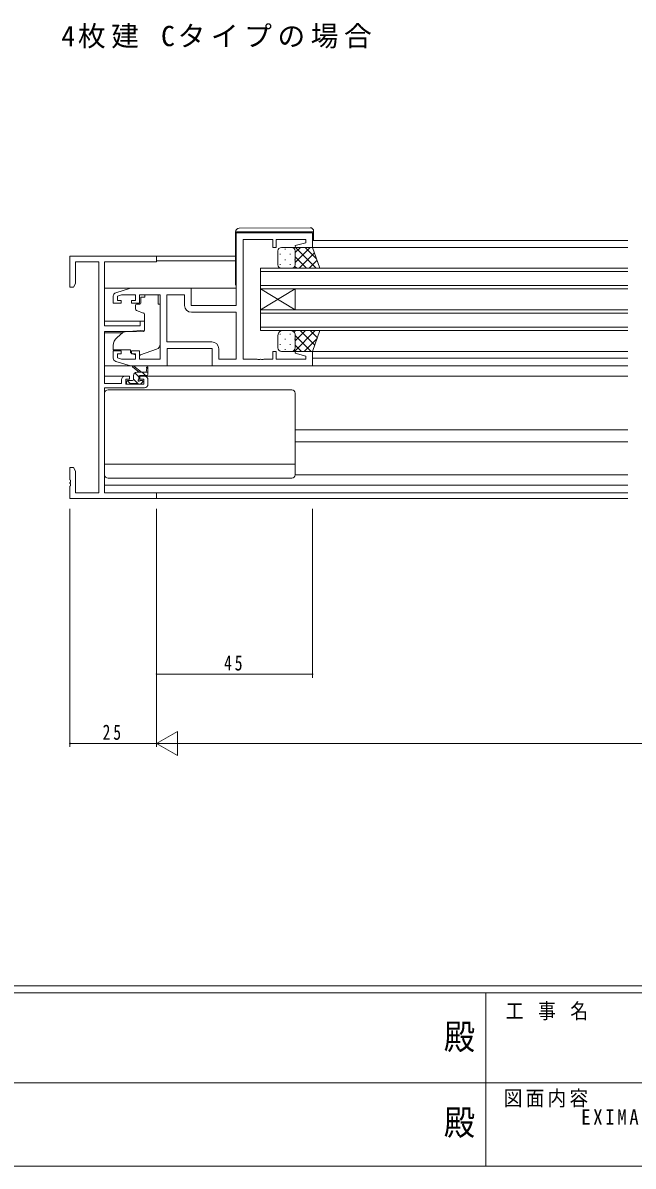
# Model space of a CAD drawing. Units: millimetres, scale not verified. Extents: x -567 to 567, y -403 to 403.
# Drawn here: x -146.3 to 29.8, y -403 to -73 of the extents above; entities that cross this region are included whole.
import ezdxf
from ezdxf.enums import TextEntityAlignment as Align

# ---------------------------------------------------------------- set-up
doc = ezdxf.new("R2010")
doc.units = ezdxf.units.MM
doc.header["$LTSCALE"] = 2
for name, color, linetype, lineweight in [('0-1_YKK_ZWAK', 7, 'Continuous', 18), ('0-3_YKK_11', 7, 'Continuous', 18), ('0-4_YKK_12', 2, 'Continuous', 18), ('0-5_YKK_13', 4, 'Continuous', 18), ('0-6_YKK_D', 6, 'Continuous', 18)]:
    doc.layers.add(name, color=color, linetype=linetype, lineweight=lineweight)
doc.layers.add('0-2_USER1', color=7, linetype='Continuous')
doc.styles.add('ＭＳ ゴシック', font='')
doc.styles.get('ＭＳ ゴシック').set_extended_font_data('MS Gothic')

msp = doc.modelspace()

# ---------------------------------------------------------------- linework, layer by layer
at = {"layer": '0-1_YKK_ZWAK'}
for p, q in [((537.274, -350.982), (-562.726, -350.982)), ((483.274, -352.982), (-562.726, -352.982)), ((-12.726, -352.982), (-12.726, -402.982)), ((-194.726, -378.981), (-10.726, -378.981)), ((-10.726, -378.981), (173.274, -378.981)), ((-562.726, -402.982), (483.274, -402.982))]:
    msp.add_line(p, q, dxfattribs=at)
at = {"layer": '0-3_YKK_11'}
for p, q in [((-84.726, -133.585), (-84.726, -154.585)), ((-62.726, -133.585), (-84.726, -133.585)), ((-82.726, -170.055), (-82.726, -135.515)), ((-82.726, -135.515), (-74.226, -135.515)), ((-107.726, -140.285), (-132.726, -140.285)), ((-132.726, -140.285), (-132.726, -149.285)), ((-107.726, -141.915), (-107.726, -140.285)), ((-131.096, -141.915), (-124.356, -141.915)), ((-124.356, -141.915), (-124.356, -208.655)), ((-122.726, -141.915), (-107.726, -141.915)), ((-122.726, -160.385), (-122.726, -141.915)), ((-115.226, -149.585), (-119.513, -150.871)), ((-117.831, -151.515), (-113.826, -151.515)), ((-97.726, -149.585), (-115.226, -149.585)), ((-112.626, -151.515), (-106.726, -151.515)), ((-106.726, -151.515), (-106.726, -170.055)), ((-104.796, -151.515), (-104.796, -165.055)), ((-104.796, -151.515), (-104.796, -165.055)), ((-97.726, -154.585), (-97.726, -149.585)), ((-84.726, -154.585), (-97.726, -154.585)), ((-84.726, -156.515), (-97.656, -156.515)), ((-84.726, -170.055), (-84.726, -156.515)), ((-112.426, -160.385), (-122.726, -160.385)), ((-115.726, -162.085), (-111.226, -161.691)), ((-111.226, -159.085), (-112.426, -159.085)), ((-112.426, -159.085), (-112.426, -160.385)), ((-111.226, -161.691), (-111.226, -159.085)), ((-122.726, -162.085), (-115.726, -162.085)), ((-122.726, -177.085), (-122.726, -162.085)), ((-104.796, -165.055), (-91.796, -165.055)), ((-119.513, -170.699), (-115.226, -171.985)), ((-113.826, -170.055), (-117.831, -170.055)), ((-106.726, -170.055), (-112.626, -170.055)), ((-78.684, -170.055), (-82.726, -170.055)), ((-74.226, -170.055), (-76.768, -170.055)), ((-115.226, -171.985), (-104.726, -171.985)), ((-91.726, -171.985), (-62.726, -171.985)), ((-117.826, -177.085), (-122.726, -177.085)), ((-117.826, -175.985), (-117.826, -177.085)), ((-116.626, -177.285), (-116.626, -175.785)), ((-111.426, -177.285), (-116.626, -177.285)), ((-111.226, -174.985), (-112.526, -174.985)), ((-112.526, -174.985), (-112.526, -175.785)), ((-112.526, -175.785), (-111.426, -175.785)), ((-111.426, -175.785), (-111.426, -177.285)), ((-110.226, -177.285), (-110.226, -175.985)), ((-122.726, -178.285), (-111.226, -178.285)), ((-122.726, -208.655), (-122.726, -178.285)), ((-132.726, -201.285), (-132.726, -204.827)), ((-131.096, -208.655), (-131.096, -202.376)), ((-124.356, -208.655), (-131.096, -208.655)), ((-107.726, -208.655), (-122.726, -208.655)), ((-107.726, -210.285), (-107.726, -208.655))]:
    msp.add_line(p, q, dxfattribs=at)
for points in [[(-74.226, -135.515), (-74.226, -137.785), (-73.226, -137.785), (-73.226, -135.515), (-64.656, -135.515), (-64.656, -136.432), (-67.755, -137.263), (-67.686, -137.785), (-62.726, -137.785), (-62.726, -133.585)], [(-132.726, -149.285), (-131.726, -149.285), (-131.096, -148.194), (-131.096, -141.915)], [(-120.226, -151.829), (-120.226, -153.885), (-117.926, -153.885), (-117.926, -153.085), (-119.026, -153.085), (-119.026, -151.873), (-117.831, -151.515)], [(-113.826, -151.515), (-113.826, -153.085), (-114.926, -153.085), (-114.926, -153.885), (-112.626, -153.885), (-112.626, -151.515)], [(-99.656, -154.515), (-99.656, -151.515), (-104.796, -151.515)], [(-117.831, -170.055), (-119.026, -169.696), (-119.026, -168.485), (-117.926, -168.485), (-117.926, -167.685), (-120.226, -167.685), (-120.226, -169.741)], [(-112.626, -170.055), (-112.626, -167.685), (-114.926, -167.685), (-114.926, -168.485), (-113.826, -168.485), (-113.826, -170.055)], [(-104.726, -171.985), (-104.726, -166.985), (-91.726, -166.985), (-91.726, -171.985)], [(-89.796, -167.055), (-89.796, -170.055), (-84.726, -170.055)], [(-62.726, -171.985), (-62.726, -167.785), (-67.686, -167.785), (-67.755, -168.307), (-64.656, -169.138), (-64.656, -170.055), (-73.226, -170.055), (-73.226, -167.785), (-74.226, -167.785), (-74.226, -170.055)], [(-76.768, -170.055), (-76.951, -170.175), (-77.501, -170.175), (-77.684, -170.055), (-77.768, -170.055), (-77.951, -170.175), (-78.501, -170.175), (-78.684, -170.055)], [(-116.626, -175.785), (-115.526, -175.785), (-115.526, -174.985), (-116.826, -174.985)], [(-131.096, -202.376), (-131.726, -201.285), (-132.726, -201.285)], [(-132.726, -204.827), (-132.606, -205.01), (-132.606, -205.56), (-132.726, -205.743), (-132.726, -205.827), (-132.606, -206.01), (-132.606, -206.56), (-132.726, -206.743)], [(-132.726, -206.743), (-132.726, -210.285), (-107.726, -210.285)]]:
    msp.add_lwpolyline(points, dxfattribs=at)
for centre, radius, start, end in [((-119.226, -151.829), 1, 106.69926, 180.00004), ((-97.656, -154.515), 2, 180.00001, 269.99999), ((-91.796, -167.055), 2, 0.00001, 89.99999), ((-119.226, -169.741), 1, 179.99996, 253.30074), ((-116.826, -175.985), 1, 90.00001, 179.99999), ((-111.226, -175.985), 1, 0.00001, 89.99999), ((-111.226, -177.285), 1, 270.00001, 359.99999)]:
    msp.add_arc(centre, radius, start, end, dxfattribs=at)
at = {"layer": '0-4_YKK_12'}
for p, q in [((-63.815, -137.785), (28.274, -137.785)), ((-62.726, -135.784), (28.274, -135.785)), ((-108.026, -140.285), (-84.926, -140.285)), ((-107.726, -141.685), (-84.926, -141.685)), ((-77.726, -143.785), (-77.726, -149.785)), ((28.274, -143.785), (-77.726, -143.785)), ((-77.726, -144.785), (28.274, -144.785)), ((-122.726, -149.585), (-115.153, -149.585)), ((-98.226, -149.585), (-84.726, -149.585)), ((28.274, -148.785), (-77.726, -148.785)), ((-77.726, -149.785), (-77.726, -155.785)), ((-77.726, -149.785), (28.274, -149.785)), ((-77.726, -149.785), (-67.726, -155.785)), ((-77.726, -155.785), (-67.726, -149.785)), ((-67.726, -149.785), (-67.726, -155.785)), ((-77.726, -155.785), (-77.726, -161.785)), ((28.274, -155.785), (-77.726, -155.785)), ((-77.726, -156.785), (28.274, -156.785)), ((-122.726, -159.085), (-111.226, -159.085)), ((28.274, -160.785), (-77.726, -160.785)), ((-122.726, -162.485), (-117.603, -162.485)), ((-77.726, -161.785), (28.274, -161.785)), ((-63.226, -167.785), (28.274, -167.784)), ((-62.726, -169.785), (28.274, -169.785)), ((-63.226, -171.985), (28.274, -171.985)), ((-122.726, -174.985), (-116.826, -174.985)), ((-111.226, -174.985), (28.274, -174.985)), ((-67.726, -190.485), (28.274, -190.485)), ((-67.726, -193.885), (28.274, -193.885)), ((-122.726, -206.385), (28.274, -206.385)), ((-122.426, -208.655), (28.274, -208.655)), ((-108.026, -210.285), (28.274, -210.285))]:
    msp.add_line(p, q, dxfattribs=at)
at = {"layer": '0-5_YKK_13'}
for p, q in [((-84.926, -133.285), (-84.43, -133.285)), ((-84.926, -148.585), (-84.926, -133.585)), ((-84.43, -133.285), (-62.93, -133.285)), ((-63.435, -132.097), (-83.935, -132.276)), ((-62.93, -133.285), (-62.426, -133.285)), ((-62.426, -133.285), (-62.426, -133.097)), ((-62.426, -133.585), (-62.426, -133.285)), ((-62.426, -133.585), (-62.426, -135.785)), ((-71.726, -137.785), (-68.726, -137.785)), ((-70.646, -138.205), (-70.646, -138.405)), ((-62.726, -137.785), (-68.726, -137.785)), ((-67.726, -139.278), (-66.233, -137.785)), ((-67.726, -142.106), (-63.405, -137.785)), ((-61.653, -143.785), (-67.653, -137.785)), ((-61.56, -141.049), (-64.825, -137.785)), ((-60.583, -143.785), (-62.726, -137.785)), ((-72.726, -142.785), (-72.726, -138.785)), ((-72.061, -139.62), (-72.061, -139.82)), ((-70.646, -141.235), (-70.646, -141.435)), ((-69.231, -139.62), (-69.231, -139.82)), ((-67.816, -141.235), (-67.816, -141.435)), ((-67.726, -138.785), (-67.726, -142.785)), ((-64.481, -143.785), (-67.726, -140.54)), ((-66.576, -143.785), (-62.16, -139.369)), ((-63.748, -143.785), (-61.416, -141.453)), ((-72.061, -142.65), (-72.061, -142.85)), ((-68.726, -143.785), (-71.726, -143.785)), ((-69.231, -142.65), (-69.231, -142.85)), ((-68.726, -143.785), (-60.583, -143.785)), ((-67.31, -143.785), (-67.842, -143.253)), ((-60.919, -143.785), (-60.672, -143.537)), ((-111.126, -151.515), (-111.126, -152.185)), ((-111.126, -151.515), (-107.326, -151.515)), ((-107.326, -151.515), (-107.326, -152.185)), ((-113.826, -154.485), (-113.826, -155.535)), ((-112.596, -154.185), (-113.526, -154.185)), ((-111.126, -152.185), (-112.296, -152.185)), ((-112.296, -153.185), (-112.296, -152.185)), ((-112.296, -153.185), (-112.296, -153.885)), ((-107.326, -154.185), (-106.726, -154.185)), ((-106.726, -165.74), (-106.726, -154.185)), ((-113.497, -156.005), (-111.497, -156.733)), ((-111.226, -157.181), (-111.226, -161.788)), ((-117.463, -162.368), (-119.154, -163.787)), ((-111.443, -162.087), (-116.829, -162.134)), ((-72.726, -163.285), (-72.726, -166.785)), ((-72.061, -162.92), (-72.061, -162.72)), ((-68.726, -161.785), (-71.726, -161.785)), ((-70.646, -164.335), (-70.646, -164.135)), ((-69.231, -162.92), (-69.231, -162.72)), ((-68.072, -162.251), (-67.606, -161.785)), ((-67.949, -167.785), (-61.949, -161.785)), ((-67.816, -164.335), (-67.816, -164.135)), ((-67.726, -164.734), (-64.777, -161.785)), ((-63.109, -167.785), (-67.726, -163.168)), ((-67.726, -166.785), (-67.726, -163.285)), ((-62.082, -165.983), (-66.28, -161.785)), ((-65.12, -167.785), (-61.396, -164.06)), ((-61.338, -163.899), (-63.452, -161.785)), ((-60.594, -161.815), (-60.624, -161.785)), ((-120.226, -166.085), (-120.226, -167.385)), ((-120.226, -167.385), (-115.226, -167.385)), ((-115.226, -167.385), (-115.226, -167.685)), ((-115.226, -167.685), (-115.226, -168.182)), ((-113.92, -168.791), (-115.226, -168.182)), ((-112.354, -168.825), (-107.717, -167.151)), ((-72.061, -165.95), (-72.061, -165.75)), ((-71.726, -167.785), (-68.726, -167.785)), ((-70.646, -167.365), (-70.646, -167.165)), ((-69.231, -165.95), (-69.231, -165.75)), ((-67.816, -167.2), (-67.816, -167.165)), ((-65.937, -167.785), (-67.726, -165.996)), ((-115.153, -171.985), (-122.726, -171.985)), ((-112.726, -173.785), (-114.545, -172.384)), ((-114.426, -175.885), (-114.426, -174.785)), ((-112.126, -173.785), (-114.344, -172.102)), ((-112.826, -175.132), (-113.995, -173.963)), ((-113.426, -173.785), (-110.226, -173.785)), ((-112.526, -174.785), (-110.526, -174.785)), ((-110.928, -174.785), (-111.928, -173.785)), ((-110.526, -172.659), (-110.725, -173.785)), ((-110.226, -174.485), (-110.226, -172.485)), ((-105.226, -171.985), (-91.226, -171.985)), ((-116.426, -176.485), (-116.426, -176.985)), ((-115.363, -177.085), (-116.241, -176.208)), ((-114.726, -176.185), (-116.126, -176.185)), ((-116.126, -177.285), (-115.626, -177.285)), ((-115.426, -177.085), (-113.326, -177.085)), ((-112.918, -177.285), (-114.426, -175.777)), ((-113.126, -177.285), (-112.526, -177.285)), ((-112.826, -175.724), (-112.826, -175.085)), ((-112.026, -176.185), (-112.365, -176.185)), ((-112.314, -177.197), (-111.814, -176.697)), ((-122.726, -203.385), (-122.726, -179.885)), ((-121.726, -178.885), (-68.726, -178.885)), ((-67.726, -203.385), (-67.726, -179.885)), ((-122.726, -200.345), (-67.726, -200.345)), ((-121.726, -204.385), (-68.726, -204.385)), ((-67.726, -203.385), (28.274, -203.385))]:
    msp.add_line(p, q, dxfattribs=at)
for points in [[(-84.926, -133.276), (-84.926, -133.285), (-84.926, -133.585)], [(-107.326, -154.185), (-107.326, -153.185), (-107.326, -152.185)], [(-68.726, -161.785), (-60.583, -161.785), (-62.726, -167.785), (-68.726, -167.785)]]:
    msp.add_lwpolyline(points, dxfattribs=at)
for centre, radius, start, end in [((-83.926, -133.276), 1, 90.5, 180), ((-63.426, -133.097), 1, 0, 90.5), ((-71.726, -138.785), 1, 89.9999, 179.9999), ((-68.726, -138.785), 1, 359.9999, 89.9999), ((-71.726, -142.785), 1, 179.9999, 269.9999), ((-68.726, -142.785), 1, 269.9999, 359.9999), ((-84.426, -148.585), 0.5, 180, 233.13017), ((-113.526, -154.485), 0.3, 90, 180), ((-112.596, -153.885), 0.3, 270, 0), ((-113.326, -155.535), 0.5, 180, 250), ((-111.726, -157.181), 0.5, 0, 70), ((-117.226, -166.085), 3, 130, 180), ((-116.82, -163.134), 1, 90.5, 130), ((-111.526, -161.788), 0.3, 270.5, 0), ((-71.194, -163.223), 1.534, 110.30881, 182.3117), ((-69.258, -163.223), 1.534, 357.68843, 69.69136), ((-108.226, -165.74), 1.5, 289.85326, 0), ((-71.726, -166.785), 1, 180.0001, 270.0001), ((-68.726, -166.785), 1, 270.0001, 0.0001), ((-113.497, -167.885), 1, 245, 250.79704), ((-112.694, -167.885), 1, 273.88684, 289.85326), ((-114.526, -172.185), 0.2, 24.41711, 264.41711), ((-113.426, -174.785), 1, 90, 180), ((-112.526, -175.085), 0.3, 90, 180), ((-110.426, -172.485), 0.2, 360, 240), ((-110.526, -174.485), 0.3, 270, 360), ((-116.126, -176.485), 0.3, 90, 180), ((-116.126, -176.985), 0.3, 180, 270), ((-115.626, -177.085), 0.2, 270, 360), ((-114.726, -175.885), 0.3, 270, 360), ((-113.126, -177.085), 0.2, 180, 270), ((-112.826, -176.185), 0.25, 123.05573, 326.94427), ((-113.126, -175.724), 0.3, 303.05573, 360), ((-112.365, -176.485), 0.3, 90, 146.94427), ((-112.526, -176.985), 0.3, 270, 315), ((-112.026, -176.485), 0.3, 315, 90), ((-121.726, -179.885), 1, 90, 180), ((-68.726, -179.885), 1, 0, 90), ((-121.726, -203.385), 1, 180, 270), ((-68.726, -203.385), 1, 270, 0)]:
    msp.add_arc(centre, radius, start, end, dxfattribs=at)
at = {"layer": '0-6_YKK_D'}
for p, q in [((-132.726, -213.285), (-132.726, -281.982)), ((-107.726, -213.285), (-107.726, -261.982)), ((-107.726, -213.285), (-107.726, -281.982)), ((-107.726, -213.285), (-107.726, -281.982)), ((-62.726, -213.285), (-62.726, -261.982)), ((-107.726, -260.982), (-62.726, -260.982)), ((-107.726, -280.982), (-101.664, -277.482)), ((-107.726, -280.982), (-132.726, -280.982)), ((-107.726, -280.982), (-95.602, -280.982)), ((-100.726, -280.982), (385.274, -280.982))]:
    msp.add_line(p, q, dxfattribs=at)
msp.add_lwpolyline([(-107.726, -280.982), (-101.664, -284.482), (-101.664, -277.482)], dxfattribs=at)
for centre, start, end in [((-107.726, -260.982), 0, 180), ((-107.726, -260.982), 180, 0), ((-62.726, -260.982), 0, 180), ((-62.726, -260.982), 180, 0), ((-132.726, -280.982), 0, 180), ((-132.726, -280.982), 180, 0)]:
    msp.add_arc(centre, 0.106, start, end, dxfattribs=at)

# ---------------------------------------------------------------- texts
at = {"layer": '0-1_YKK_ZWAK', "style": 'ＭＳ ゴシック', "width": 0.9}
for p in [(-24.843, -371.491), (-24.843, -396.236)]:
    msp.add_text('殿', height=7.331, dxfattribs=at).set_placement(p, align=Align.BOTTOM_LEFT)
at = {"layer": '0-1_YKK_ZWAK', "char_height": 4.399, "attachment_point": 7, "style": 'ＭＳ ゴシック'}
for s, insert in [('\\T1.22;\\W0.85;工\\~事\\~名', (-6.994, -360.886)), ('\\T1.17;\\W0.9;図面内容', (-7.558, -386.051))]:
    msp.add_mtext(s, dxfattribs=dict(at, insert=insert))
at = {"layer": '0-2_USER1', "attachment_point": 7, "style": 'ＭＳ ゴシック'}
for s, insert, char_height in [('\\T1.2;4枚建\\~Cタイプの場合', (-135.223, -80.366), 5.865), ('\\T1.29;\\W0.9;EXIMA\\~31\\~T-2\\~引違い窓(2・4枚建)', (14.784, -392.195), 4.399)]:
    msp.add_mtext(s, dxfattribs=dict(at, insert=insert, char_height=char_height))
at = {"layer": '0-6_YKK_D', "color": 7, "char_height": 4.399, "attachment_point": 7, "style": 'ＭＳ ゴシック'}
for s, insert in [('\\T1.37;\\W0.75;45', (-88.259, -259.982)), ('\\T1.37;\\W0.75;25', (-123.308, -279.982))]:
    msp.add_mtext(s, dxfattribs=dict(at, insert=insert))

doc.saveas('drawing.dxf')
